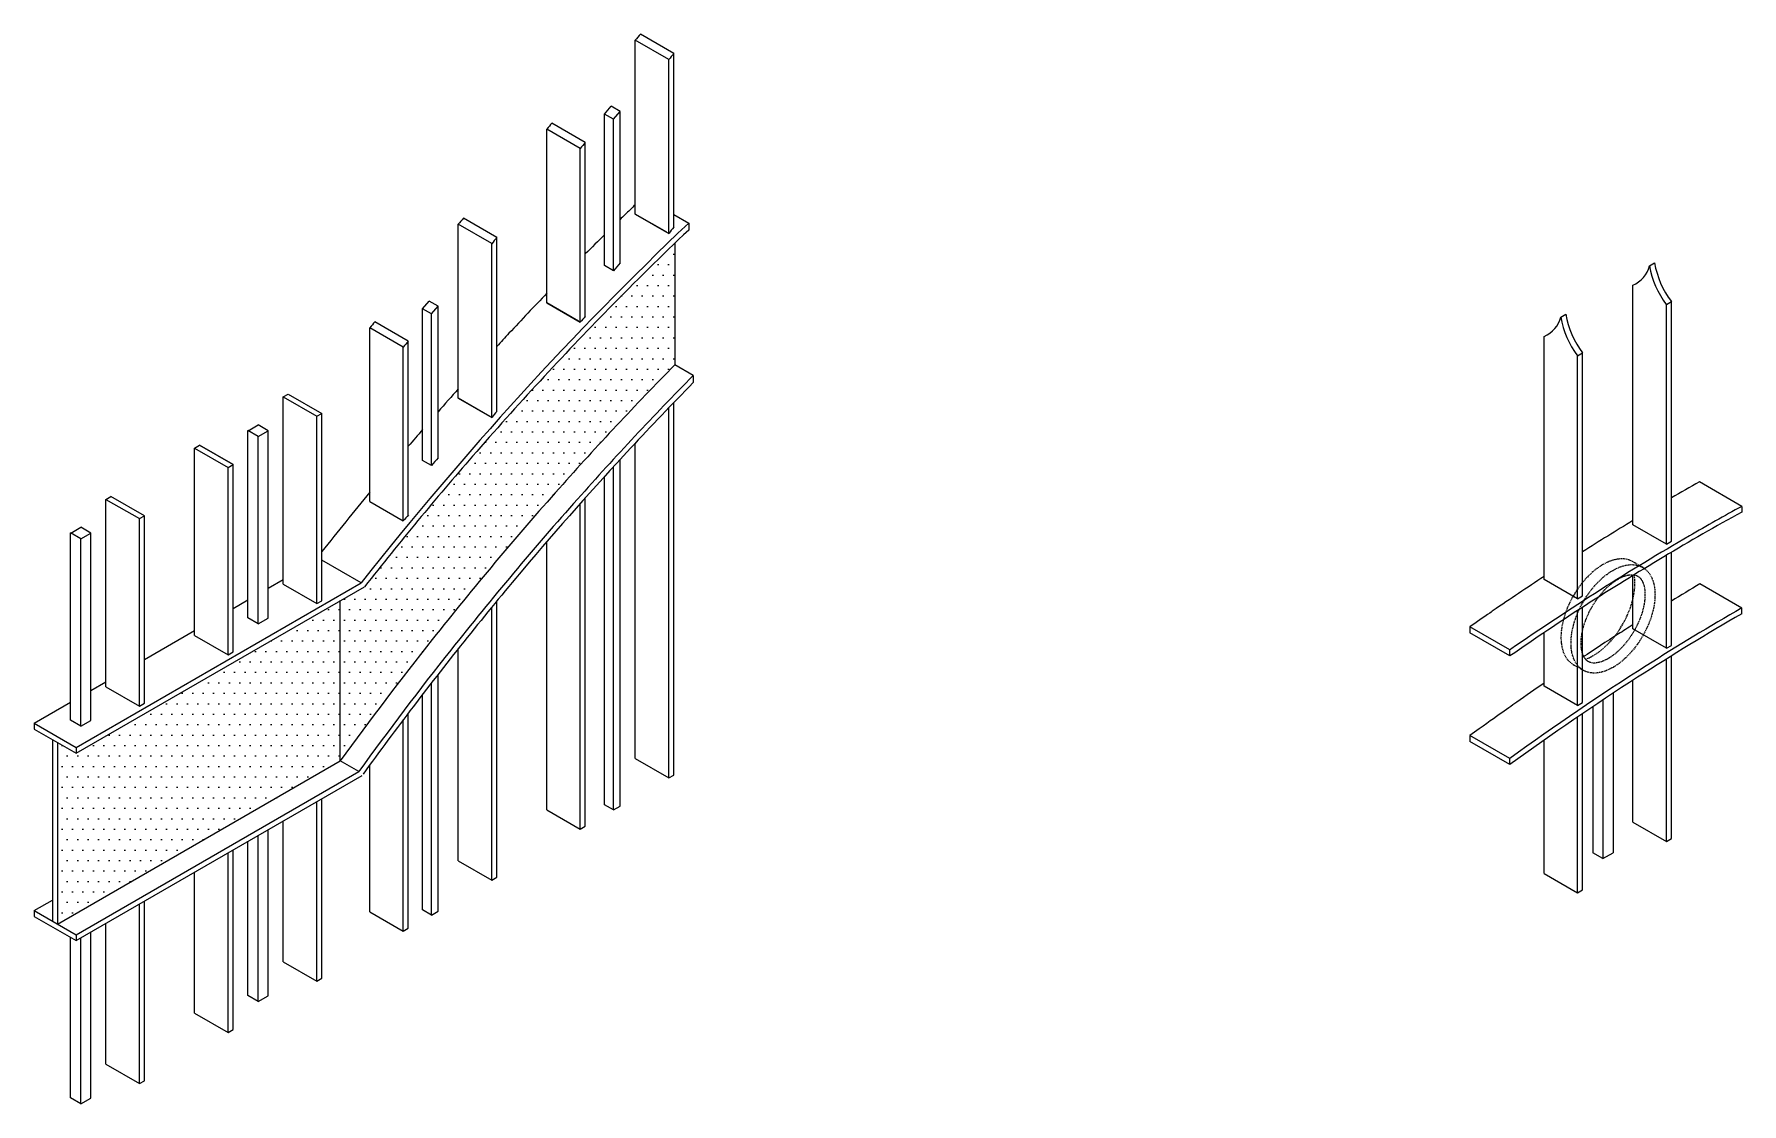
# Model space of a CAD drawing. Extents: x -6708 to 51378, y -17661 to 34250.
# Drawn here: x 38461 to 40503, y -915 to 364 of the extents above; entities that cross this region are included whole.
import ezdxf

# ---------------------------------------------------------------- set-up
doc = ezdxf.new("R2010")
doc.units = 0
doc.header["$LTSCALE"] = 5
doc.header["$MEASUREMENT"] = 0
doc.linetypes.add('HIDDEN2', pattern=[0.1875, 0.125, -0.0625])
doc.layers.add('0-BCA', color=33, linetype='CONTINUOUS')
doc.layers.add('0-TEXT', color=7, linetype='CONTINUOUS')

msp = doc.modelspace()

# ---------------------------------------------------------------- hatches: boundary and pattern name
at = {"layer": '0-BCA'}
h = msp.add_hatch(dxfattribs=at)
h.set_pattern_fill('DOTS', color=2, scale=200, style=0)
h.set_pattern_definition([(0, (10432.317, 5238.757), (6.25, 12.5), [0, -12.5])])
edge = h.paths.add_edge_path()
edge.add_line((38489.5, -482.7), (38511.5, -495.4))
edge.add_line((38511.5, -495.4), (38856.3, -296.4))
edge.add_spline(control_points=[(38856.3, -296.4), (38898.5, -243), (38941.6, -190.9), (39038.8, -79.3), (39093.2, -20.4), (39174.7, 62.7), (39201, 88.7), (39227.4, 114.2)], knot_values=[4.248504, 4.248504, 4.248504, 4.248504, 4.326275, 4.326275, 4.42026, 4.42026, 4.464479, 4.464479, 4.464479, 4.464479], degree=3, periodic=0)
edge.add_line((39227.4, 114.2), (39227.4, -31.2))
edge.add_spline(control_points=[(39227.4, -31.2), (39180.6, -78.6), (39134.5, -127.9), (39037.4, -236.9), (38986.8, -297.3), (38900, -406.8), (38863.3, -455.3), (38827.5, -504.7)], knot_values=[4.287203, 4.287203, 4.287203, 4.287203, 4.369193, 4.369193, 4.46273, 4.46273, 4.533835, 4.533835, 4.533835, 4.533835], degree=3, periodic=0)
edge.add_line((38827.5, -504.7), (38489.5, -699.8))
edge.add_line((38489.5, -699.8), (38489.5, -482.7))
edge = h.paths.add_edge_path(flags=16)
edge.add_line((38827.5, -504.7), (38827.5, -313))

# ---------------------------------------------------------------- linework, layer by layer
at = {"layer": '0-BCA', "color": 2}
for p, q in [((39220.2, 333.9), (39180.2, 357)), ((39220.2, 333.9), (39180.2, 357)), ((39180.2, 149.2), (39180.2, 357)), ((39180.2, 149.2), (39180.2, 357)), ((39226.2, 341.2), (39186.2, 364.3)), ((39226.2, 341.2), (39186.2, 364.3)), ((39220.2, 126.1), (39220.2, 333.9)), ((39220.2, 126.1), (39220.2, 333.9)), ((39226.2, 133.4), (39226.2, 341.2)), ((39226.2, 133.4), (39226.2, 341.2)), ((39143.5, 268.7), (39151.4, 278)), ((39154.1, 262.6), (39143.5, 268.7)), ((39143.5, 87.5), (39143.5, 268.7)), ((39162, 271.9), (39151.4, 278)), ((39154.1, 262.6), (39162, 271.9)), ((39162, 90.7), (39162, 271.9)), ((39074.4, 42.9), (39074.4, 250.7)), ((39114.4, 227.6), (39074.4, 250.7)), ((39114.4, 227.6), (39074.4, 250.7)), ((39074.4, 42.9), (39074.4, 250.7)), ((39120.4, 234.9), (39080.4, 258)), ((39120.4, 234.9), (39080.4, 258)), ((39154.1, 81.4), (39154.1, 262.6)), ((39114.4, 19.8), (39114.4, 227.6)), ((39114.4, 19.8), (39114.4, 227.6)), ((39120.4, 27.1), (39120.4, 234.9)), ((39120.4, 27.1), (39120.4, 234.9)), ((39014.6, 121.1), (38974.6, 144.2)), ((39014.6, 121.1), (38974.6, 144.2)), ((39014.6, 121.1), (38974.6, 144.2)), ((39180.2, 149.2), (39220.2, 126.1)), ((39217.9, 127.4), (39180.2, 149.2)), ((39180.2, 149.2), (39220.2, 126.1)), ((39008.6, 113.8), (38968.6, 136.9)), ((38968.6, -70.9), (38968.6, 136.9)), ((39008.6, 113.8), (38968.6, 136.9)), ((38968.6, -70.9), (38968.6, 136.9)), ((38968.6, -70.9), (38968.6, 136.9)), ((39008.6, 113.8), (38968.6, 136.9)), ((39008.6, -94), (39008.6, 113.8)), ((39008.6, -94), (39008.6, 113.8)), ((39008.6, -94), (39008.6, 113.8)), ((39014.6, -86.7), (39014.6, 121.1)), ((39014.6, -86.7), (39014.6, 121.1)), ((39014.6, -86.7), (39014.6, 121.1)), ((39227.4, 114.2), (39227.4, -22.7)), ((39227.4, 114.2), (39227.4, 13.7)), ((39227.4, 114.2), (39227.4, 5.1)), ((39154.1, 81.4), (39143.5, 87.5)), ((38925.9, 35.8), (38933.8, 45.1)), ((38944.4, 39), (38933.8, 45.1)), ((39074.4, 42.9), (39114.4, 19.8)), ((39112.1, 21.2), (39074.4, 42.9)), ((39074.4, 42.9), (39114.4, 19.8)), ((38908.8, -2.6), (38868.8, 20.5)), ((38925.9, -145.4), (38925.9, 35.8)), ((38936.4, 29.7), (38925.9, 35.8)), ((38936.4, 29.7), (38944.4, 39)), ((38936.4, -151.5), (38936.4, 29.7)), ((38944.4, -142.2), (38944.4, 39)), ((38902.8, -9.9), (38862.8, 13.2)), ((38862.8, -194.6), (38862.8, 13.2)), ((38902.8, -217.7), (38902.8, -9.9)), ((38908.8, -210.4), (38908.8, -2.6)), ((38759.3, -69.5), (38765.3, -66)), ((38759.3, -293.5), (38759.3, -69.5)), ((38759.3, -69.5), (38799.3, -92.6)), ((38765.3, -66), (38805.3, -89.1)), ((39006.3, -92.7), (38968.6, -70.9)), ((38968.6, -70.9), (39008.6, -94)), ((38968.6, -70.9), (39008.6, -94)), ((38968.6, -70.9), (39008.6, -94)), ((39226.2, -521.5), (39226.2, -76.2)), ((38799.3, -92.6), (38805.3, -89.1)), ((38799.3, -316.6), (38799.3, -92.6)), ((38799.3, -316.6), (38799.3, -92.6)), ((38805.3, -313.1), (38805.3, -89.1)), ((39220.2, -525), (39220.2, -82.4)), ((38717.1, -333.7), (38717.1, -109.7)), ((38729.3, -116.8), (38717.1, -109.7)), ((38717.3, -109.9), (38729.3, -102.9)), ((38741.3, -109.9), (38729.3, -102.9)), ((38729.3, -116.8), (38741.3, -109.9)), ((38729.3, -340.8), (38729.3, -116.8)), ((38741.3, -333.9), (38741.3, -109.9)), ((38653.3, -130.7), (38659.3, -127.2)), ((38653.3, -130.7), (38659.3, -127.2)), ((38653.3, -354.7), (38653.3, -130.7)), ((38653.3, -130.7), (38693.3, -153.8)), ((38653.3, -354.7), (38653.3, -130.7)), ((38653.3, -130.7), (38693.3, -153.8)), ((38659.3, -127.2), (38699.3, -150.3)), ((38699.3, -150.3), (38659.3, -127.2)), ((39180.2, -501.9), (39180.2, -124.6)), ((38693.3, -153.8), (38699.3, -150.3)), ((38693.3, -153.8), (38699.3, -150.3)), ((38693.3, -377.8), (38693.3, -153.8)), ((38693.3, -377.8), (38693.3, -153.8)), ((38693.3, -377.8), (38693.3, -153.8)), ((38699.3, -374.3), (38699.3, -150.3)), ((38699.3, -374.3), (38699.3, -150.3)), ((38936.4, -151.5), (38925.9, -145.4)), ((39154.1, -563.2), (39154.1, -152.9)), ((39162, -558.6), (39162, -144.3)), ((39143.5, -557.1), (39143.5, -164.5)), ((38547.3, -191.9), (38553.3, -188.4)), ((38547.3, -415.9), (38547.3, -191.9)), ((38547.3, -191.9), (38587.3, -215)), ((38593.3, -211.5), (38553.3, -188.4)), ((38862.8, -194.6), (38902.8, -217.7)), ((39114.4, -586.1), (39114.4, -196.8)), ((39120.4, -582.6), (39120.4, -190.1)), ((38587.3, -215), (38593.3, -211.5)), ((38587.3, -439), (38587.3, -215)), ((38593.3, -435.5), (38593.3, -211.5)), ((38517.3, -239.2), (38505.1, -232.1)), ((38505.1, -456.1), (38505.1, -232.1)), ((38505.3, -232.3), (38517.3, -225.3)), ((38529.3, -232.3), (38517.3, -225.3)), ((38517.3, -239.2), (38529.3, -232.3)), ((38517.3, -463.2), (38517.3, -239.2)), ((38529.3, -456.3), (38529.3, -232.3)), ((39074.4, -563), (39074.4, -242.5)), ((38759.3, -293.5), (38799.3, -316.6)), ((39074.4, -506.5), (39074.4, -298.7)), ((38799.3, -316.6), (38805.3, -313.1)), ((39008.6, -647.2), (39008.6, -320.8)), ((39014.6, -643.7), (39014.6, -313.5)), ((39114.4, -529.6), (39114.4, -321.8)), ((39120.4, -522.3), (39120.4, -314.5)), ((38729.3, -340.8), (38717.1, -333.7)), ((38729.3, -340.8), (38741.3, -333.9)), ((38653.3, -354.7), (38693.3, -377.8)), ((38653.3, -354.7), (38693.3, -377.8)), ((38693.3, -377.8), (38699.3, -374.3)), ((38693.3, -377.8), (38699.3, -374.3)), ((38968.6, -624.1), (38968.6, -370.4)), ((38944.4, -684.3), (38944.4, -401.2)), ((38547.3, -415.9), (38587.3, -439)), ((38925.9, -682.8), (38925.9, -425.1)), ((38936.4, -688.9), (38936.4, -411.4)), ((38587.3, -439), (38593.3, -435.5)), ((38908.8, -704.8), (38908.8, -447.4)), ((38517.3, -463.2), (38505.1, -456.1)), ((38517.3, -463.2), (38529.3, -456.3)), ((38902.8, -708.3), (38902.8, -455.4)), ((38862.8, -685.2), (38862.8, -509.3)), ((39180.2, -501.9), (39220.2, -525)), ((39220.2, -525), (39226.2, -521.5)), ((38805.3, -764.6), (38805.3, -549.8)), ((38799.3, -768), (38799.3, -553.3)), ((38799.3, -768), (38799.3, -553.3)), ((39074.4, -563), (39114.4, -586.1)), ((39154.1, -563.2), (39143.5, -557.1)), ((39154.1, -563.2), (39162, -558.6)), ((38741.3, -785.4), (38741.3, -586.8)), ((38759.3, -744.9), (38759.3, -576.4)), ((39114.4, -586.1), (39120.4, -582.6)), ((38699.3, -825.8), (38699.3, -611)), ((38699.3, -825.8), (38699.3, -611)), ((38717.1, -785.2), (38717.1, -600.7)), ((38729.3, -792.3), (38729.3, -593.7)), ((38693.3, -829.2), (38693.3, -614.5)), ((38693.3, -829.2), (38693.3, -614.5)), ((38968.6, -624.1), (39008.6, -647.2)), ((38653.3, -806.1), (38653.3, -637.6)), ((38653.3, -806.1), (38653.3, -637.6)), ((39008.6, -647.2), (39014.6, -643.7)), ((38593.3, -887), (38593.3, -672.2)), ((38587.3, -890.4), (38587.3, -675.7)), ((38862.8, -685.2), (38902.8, -708.3)), ((38936.4, -688.9), (38925.9, -682.8)), ((38936.4, -688.9), (38944.4, -684.3)), ((38529.3, -907.8), (38529.3, -709.2)), ((38547.3, -867.3), (38547.3, -698.8)), ((38902.8, -708.3), (38908.8, -704.8)), ((38902.8, -708.3), (38908.8, -704.8)), ((38505.1, -907.6), (38505.1, -715.8)), ((38517.3, -914.7), (38517.3, -716.1)), ((38759.3, -744.9), (38799.3, -768)), ((38799.3, -768), (38805.3, -764.6)), ((38799.3, -768), (38805.3, -764.6)), ((38729.3, -792.3), (38717.1, -785.2)), ((38729.3, -792.3), (38741.3, -785.4)), ((38653.3, -806.1), (38693.3, -829.2)), ((38653.3, -806.1), (38693.3, -829.2)), ((38693.3, -829.2), (38699.3, -825.8)), ((38547.3, -867.3), (38587.3, -890.4)), ((38587.3, -890.4), (38593.3, -887)), ((38517.3, -914.7), (38505.1, -907.6)), ((38517.3, -914.7), (38529.3, -907.8))]:
    msp.add_line(p, q, dxfattribs=at)
at = {"layer": '0-BCA', "color": 1}
for p, q in [((39226.2, 148.6), (39244, 138.3)), ((39244, 138.3), (39244, 130.1)), ((39227.4, 114.2), (39227.4, -31.2)), ((39249.4, -43.9), (39227.4, -31.2)), ((39249.4, -43.9), (39249.4, -52.4)), ((38852.3, -291.7), (38805.3, -264.6)), ((38511.5, -488.5), (38852.3, -291.7)), ((38511.5, -495.4), (38856.3, -296.4)), ((38741.3, -298.1), (38759.3, -287.7)), ((38699.3, -322.3), (38717.1, -312.1)), ((38827.5, -504.7), (38827.5, -313)), ((38593.3, -383.5), (38653.3, -348.9)), ((38529.3, -420.5), (38547.3, -410.1)), ((38461.5, -459.7), (38505.1, -434.5)), ((38461.5, -459.7), (38511.5, -488.5)), ((38461.5, -459.7), (38461.5, -466.6)), ((38461.5, -466.6), (38511.5, -495.4)), ((38483.5, -479.3), (38483.5, -696.4)), ((38489.5, -482.7), (38489.5, -699.8)), ((38489.5, -482.7), (38511.5, -495.4)), ((38511.5, -488.5), (38511.5, -495.4)), ((38489.5, -699.8), (38827.5, -504.7)), ((38849.5, -517.4), (38827.5, -504.7)), ((38511.5, -712.5), (38849.5, -517.4)), ((38511.5, -719.5), (38853.6, -521.9)), ((38461.5, -683.7), (38483.5, -671)), ((38461.5, -683.7), (38511.5, -712.5)), ((38461.5, -683.7), (38461.5, -690.6)), ((38461.5, -690.6), (38511.5, -719.5)), ((38489.5, -699.8), (38511.5, -712.5)), ((38511.5, -712.5), (38511.5, -719.5))]:
    msp.add_line(p, q, dxfattribs=at)
at = {"layer": '0-BCA', "color": 2}
for centre in [(40142.7, -1047), (40142.7, -1047), (40036.9, -1153.3), (40036.9, -1153.3), (40142.7, -1254.8), (40142.7, -1254.8), (39931.1, -1267.1), (39931.1, -1267.1), (39931.1, -1267.1), (40036.9, -1361.1), (40036.9, -1361.1), (39825.3, -1390.8), (39931.1, -1474.9), (39931.1, -1474.9), (39931.1, -1474.9), (39825.3, -1598.6)]:
    msp.add_ellipse(centre, major_axis=(-1341.1, -2322.8), ratio=0.57735, start_param=4.431331, end_param=4.434948, dxfattribs=at)
at = {"layer": '0-BCA', "color": 1}
msp.add_ellipse((39822.6, -1613.2), major_axis=(-1341.1, -2322.8), ratio=0.57735, start_param=4.237001, end_param=4.464041, dxfattribs=at)
at = {"layer": '0-BCA', "color": 2}
for points in [[(39080.4, 258), (39078.4, 255.6), (39076.4, 253.2), (39074.4, 250.7)], [(39080.4, 258), (39078.4, 255.6), (39076.4, 253.2), (39074.4, 250.7)], [(38974.6, 144.2), (38972.6, 141.8), (38970.6, 139.3), (38968.6, 136.9)], [(38974.6, 144.2), (38972.6, 141.8), (38970.6, 139.3), (38968.6, 136.9)], [(38974.6, 144.2), (38972.6, 141.8), (38970.6, 139.3), (38968.6, 136.9)], [(39162, 90.7), (39159.4, 87.6), (39156.7, 84.5), (39154.1, 81.4)], [(38868.8, 20.5), (38866.8, 18.1), (38864.8, 15.7), (38862.8, 13.2)], [(38944.4, -142.2), (38941.7, -145.3), (38939.1, -148.4), (38936.4, -151.5)]]:
    msp.add_open_spline(points, degree=3, dxfattribs=at)
at = {"layer": '0-BCA', "color": 1}
for points, knots in [([(39180.2, 160.4), (39178.1, 158.3), (39176, 156.3), (39169.9, 150.4), (39165.9, 146.6), (39162, 142.7)], [4.249295683, 4.249295683, 4.249295683, 4.249295683, 4.252803756, 4.252803756, 4.259292712, 4.259292712, 4.259292712, 4.259292712]), ([(39244, 130.1), (39211.9, 99.6), (39180.1, 68.2), (39093.2, -20.4), (39038.8, -79.3), (38941.6, -190.9), (38898.5, -243), (38856.3, -296.4)], [4.2392902, 4.2392902, 4.2392902, 4.2392902, 4.2927227, 4.2927227, 4.3867076, 4.3867076, 4.4644786, 4.4644786, 4.4644786, 4.4644786]), ([(39074.4, 54.5), (39059.3, 38.7), (39044.2, 22.8), (39024.3, 1.4), (39019.5, -3.8), (39014.6, -9.1)], [4.30781602, 4.30781602, 4.30781602, 4.30781602, 4.33327625, 4.33327625, 4.34151669, 4.34151669, 4.34151669, 4.34151669]), ([(39227.4, -31.2), (39180.6, -78.6), (39134.5, -127.9), (39037.4, -236.9), (38986.8, -297.3), (38900, -406.8), (38863.3, -455.3), (38827.5, -504.7)], [4.287203, 4.287203, 4.287203, 4.287203, 4.3691929, 4.3691929, 4.4627296, 4.4627296, 4.5338349, 4.5338349, 4.5338349, 4.5338349]), ([(39249.4, -43.9), (39202.6, -91.3), (39156.5, -140.6), (39059.4, -249.6), (39008.8, -310), (38922, -419.5), (38885.3, -468), (38849.5, -517.4)], [4.287203, 4.287203, 4.287203, 4.287203, 4.3691929, 4.3691929, 4.4627296, 4.4627296, 4.5338349, 4.5338349, 4.5338349, 4.5338349]), ([(39249.4, -52.4), (39224.2, -78.1), (39199.2, -104.2), (39130.7, -177.9), (39087.7, -226.4), (39000.9, -329.3), (38957.2, -383.9), (38894.4, -466.4), (38874.4, -493.2), (38854.7, -520.4)], [4.289699, 4.289699, 4.289699, 4.289699, 4.3339943, 4.3339943, 4.4119154, 4.4119154, 4.4944898, 4.4944898, 4.5335917, 4.5335917, 4.5335917, 4.5335917])]:
    msp.add_open_spline(points, degree=3, knots=knots, dxfattribs=at)
for points in [[(39143.5, 124.5), (39135.8, 116.9), (39128.1, 109.2), (39120.4, 101.5)], [(38968.6, -59.8), (38960.5, -68.9), (38952.4, -78.1), (38944.4, -87.3)], [(38925.9, -108.5), (38920.2, -115.1), (38914.5, -121.8), (38908.8, -128.4)], [(38862.8, -183.2), (38843.5, -206.7), (38824.3, -230.4), (38805.3, -254.4)]]:
    msp.add_open_spline(points, degree=3, dxfattribs=at)
at = {"layer": '0-TEXT', "color": 2}
for p, q in [((40392.9, 87.3), (40398.9, 90.8)), ((40392.9, 87.3), (40398.9, 90.8)), ((40372.9, -222.4), (40372.9, 64.2)), ((40372.9, -222.4), (40372.9, 64.2)), ((40412.9, 41.1), (40418.9, 44.6)), ((40412.9, 41.1), (40418.9, 44.6)), ((40412.9, -245.5), (40412.9, 41.1)), ((40412.9, -245.5), (40412.9, 41.1)), ((40418.9, -242.1), (40418.9, 44.6)), ((40418.9, -242.1), (40418.9, 44.6)), ((40286.7, 26), (40292.7, 29.5)), ((40266.7, -287.8), (40266.7, 2.9)), ((40306.7, -20.2), (40312.7, -16.7)), ((40306.7, -20.2), (40312.7, -16.7)), ((40306.7, -20.2), (40312.7, -16.7)), ((40306.7, -310.9), (40306.7, -20.2)), ((40312.7, -307.4), (40312.7, -16.7)), ((40412.9, -245.5), (40372.9, -222.4)), ((40412.9, -245.5), (40418.9, -242.1)), ((40412.9, -370), (40412.9, -258.8)), ((40412.9, -370), (40412.9, -258.8)), ((40418.9, -366.5), (40418.9, -255.2)), ((40418.9, -366.5), (40418.9, -255.2)), ((40372.9, -346.9), (40372.9, -283)), ((40372.9, -346.9), (40372.9, -283)), ((40306.7, -310.9), (40266.7, -287.8)), ((40306.7, -310.9), (40312.7, -307.4)), ((40306.7, -438.5), (40306.7, -324.9)), ((40312.7, -435), (40312.7, -321)), ((40412.9, -370), (40372.9, -346.9)), ((40266.7, -415.4), (40266.7, -351.3)), ((40412.9, -370), (40418.9, -366.5)), ((40412.9, -600.9), (40412.9, -382.9)), ((40418.9, -597.4), (40418.9, -379.2)), ((40418.9, -597.4), (40418.9, -386.9)), ((40412.9, -600.9), (40412.9, -391)), ((40306.7, -438.5), (40266.7, -415.4)), ((40349.1, -423.8), (40349.1, -614.6)), ((40372.9, -577.8), (40372.9, -408.3)), ((40372.9, -577.8), (40372.9, -418.6)), ((40306.7, -438.5), (40312.7, -435)), ((40312.7, -658.7), (40312.7, -448.2)), ((40325.1, -439.8), (40325.1, -614.6)), ((40337.1, -431.8), (40337.1, -621.5)), ((40306.7, -662.2), (40306.7, -452.2)), ((40266.7, -639.1), (40266.7, -479.9)), ((40372.9, -577.8), (40412.9, -600.9)), ((40372.9, -577.8), (40412.9, -600.9)), ((40412.9, -600.9), (40418.9, -597.4)), ((40412.9, -600.9), (40418.9, -597.4)), ((40337.1, -621.5), (40325.1, -614.6)), ((40337.1, -621.5), (40349.1, -614.6)), ((40266.7, -639.1), (40306.7, -662.2)), ((40306.7, -662.2), (40312.7, -658.7))]:
    msp.add_line(p, q, dxfattribs=at)
at = {"layer": '0-TEXT', "color": 1}
for p, q in [((40503.1, -200.4), (40452.5, -171.1)), ((40503.1, -200.4), (40503.1, -207.1)), ((40503.1, -321.9), (40453.1, -293)), ((40503.1, -328.7), (40503.1, -321.9)), ((40225.9, -371.9), (40178.1, -344.2)), ((40178.1, -344.2), (40178.1, -351.5)), ((40225.9, -379.2), (40178.1, -351.5)), ((40225.9, -379.2), (40225.9, -371.9)), ((40178.1, -474.1), (40178.1, -481.4)), ((40225.9, -501.8), (40178.1, -474.1)), ((40225.9, -509), (40178.1, -481.4)), ((40225.9, -509), (40225.9, -501.6))]:
    msp.add_line(p, q, dxfattribs=at)
at = {"layer": '0-TEXT', "color": 2, "linetype": 'HIDDEN2', "ltscale": 2}
for p, q in [((40384.6, -273.3), (40372.6, -266.4)), ((40301.6, -389.4), (40313.6, -396.3))]:
    msp.add_line(p, q, dxfattribs=at)
at = {"layer": '0-TEXT', "color": 2}
for centre, radius, start, end in [((40359.5, 95.9), 34.4, 292.773, 345.4402), ((40496.3, 104.7), 104.9, 189.531, 217.2954), ((40502.3, 108.1), 104.9, 189.531, 217.2954), ((40253.4, 34.7), 34.4, 292.773, 345.4402), ((40390.2, 43.4), 104.9, 189.531, 217.2954), ((40396.2, 46.8), 104.9, 189.531, 217.2954)]:
    msp.add_arc(centre, radius, start, end, dxfattribs=at)
at = {"layer": '0-TEXT', "color": 2, "linetype": 'HIDDEN2', "ltscale": 2}
for centre, start_param, end_param in [((40337.1, -327.9), 3.141593, 6.283185), ((40325.1, -321), 0.609186, 2.532411)]:
    msp.add_ellipse(centre, major_axis=(-35.5, -61.5), ratio=0.57735, start_param=start_param, end_param=end_param, dxfattribs=at)
msp.add_ellipse((40349.1, -334.8), major_axis=(-35.5, -61.5), ratio=0.57735, dxfattribs=at)
at = {"layer": '0-TEXT'}
msp.add_open_spline([(39186.2, 364.3), (39184.2, 361.9), (39182.2, 359.4), (39180.2, 357)], degree=3, dxfattribs=at)
msp.add_open_spline([(39186.2, 364.3), (39184.2, 361.9), (39182.2, 359.4), (39180.2, 357)], degree=3, dxfattribs=at)
at = {"layer": '0-TEXT', "color": 1}
for points in [[(40452.5, -171.1), (40441.3, -177.4), (40430.1, -183.8), (40418.9, -190.3)], [(40372.9, -217.4), (40352.8, -229.5), (40332.8, -241.9), (40312.7, -254.5)], [(40453.1, -293), (40441.7, -299.7), (40430.3, -306.6), (40418.9, -313.5)], [(40453.1, -293), (40441.7, -299.7), (40430.3, -306.6), (40418.9, -313.5)]]:
    msp.add_open_spline(points, degree=3, dxfattribs=at)
for points, knots in [([(40503, -200.3), (40482.1, -211.7), (40461.3, -223.5), (40369.2, -276.9), (40298, -322.1), (40226.7, -371.3), (40226.3, -371.6), (40225.9, -371.9)], [3.9016341, 3.9016341, 3.9016341, 3.9016341, 3.9294361, 3.9294361, 4.0241038, 4.0241038, 4.0246228, 4.0246228, 4.0246228, 4.0246228]), ([(40503.1, -207.1), (40440.9, -241.3), (40378.5, -278.6), (40286, -338.2), (40256, -358.4), (40225.9, -379.2)], [3.9028577, 3.9028577, 3.9028577, 3.9028577, 3.9859799, 3.9859799, 4.0261419, 4.0261419, 4.0261419, 4.0261419]), ([(40266.7, -284.1), (40246.4, -297.5), (40226.1, -311.1), (40203, -326.9), (40200.3, -328.8), (40178.1, -344.2)], [3.99430537, 3.99430537, 3.99430537, 3.99430537, 4.02099901, 4.02099901, 4.02462277, 4.02462277, 4.02462277, 4.02462277]), ([(40503.1, -321.8), (40465, -343.7), (40426.8, -366.8), (40334.3, -425.6), (40280.1, -462.5), (40225.9, -501.6)], [3.9250303, 3.9250303, 3.9250303, 3.9250303, 3.9776319, 3.9776319, 4.0522767, 4.0522767, 4.0522767, 4.0522767]), ([(40503.1, -328.7), (40461.7, -352.6), (40420.1, -378), (40327.6, -437.4), (40276.7, -472.2), (40225.9, -509)], [3.9264088, 3.9264088, 3.9264088, 3.9264088, 3.9837579, 3.9837579, 4.053895, 4.053895, 4.053895, 4.053895]), ([(40372.9, -341.9), (40367.1, -345.6), (40361.3, -349.2), (40341.3, -362), (40327, -371.3), (40312.7, -380.8)], [3.97261261, 3.97261261, 3.97261261, 3.97261261, 3.98044303, 3.98044303, 3.99976609, 3.99976609, 3.99976609, 3.99976609]), ([(40266.7, -411.7), (40255.9, -419.2), (40245, -426.7), (40221.6, -443.2), (40209.1, -452.1), (40178.1, -474.1)], [4.02055035, 4.02055035, 4.02055035, 4.02055035, 4.03529371, 4.03529371, 4.05227671, 4.05227671, 4.05227671, 4.05227671])]:
    msp.add_open_spline(points, degree=3, knots=knots, dxfattribs=at)
at = {"layer": '0-TEXT', "color": 2}
msp.add_open_spline([(40372.9, -217.4), (40352.8, -229.5), (40332.8, -241.9), (40312.7, -254.5)], degree=3, dxfattribs=at)
msp.add_open_spline([(40372.9, -217.4), (40352.8, -229.5), (40332.8, -241.9), (40312.7, -254.5)], degree=3, dxfattribs=at)
at = {"layer": '0-TEXT', "color": 2, "linetype": 'HIDDEN2', "ltscale": 2}
msp.add_open_spline([(40319.6, -385.9), (40320.4, -386.3), (40321.1, -386.7), (40322.8, -387.2), (40323.8, -387.4), (40325.8, -387.6), (40326.9, -387.7), (40329.4, -387.5), (40330.7, -387.3), (40333.6, -386.6), (40335.1, -386.2), (40339, -384.6), (40341.4, -383.4), (40346.5, -380.4), (40349.1, -378.6), (40354.3, -374.3), (40356.9, -371.9), (40361.9, -366.7), (40364.3, -363.8), (40369, -357.7), (40371.2, -354.5), (40375.2, -347.8), (40377.1, -344.3), (40380.3, -337.3), (40381.8, -333.7), (40384.1, -326.7), (40385.1, -323.2), (40386.5, -316.4), (40387, -313.1), (40387.4, -306.9), (40387.4, -304), (40386.9, -298.7), (40386.5, -296.3), (40385.3, -292.5), (40384.7, -291.1), (40383.4, -288.5), (40382.7, -287.4), (40381.2, -285.6), (40380.4, -284.9), (40378.7, -283.7), (40377.9, -283.3), (40375.9, -282.5), (40374.8, -282.3), (40372.4, -282), (40371, -282), (40368, -282.3), (40366.3, -282.6), (40362.8, -283.6), (40360.9, -284.4), (40356.9, -286.2), (40354.9, -287.4), (40350.7, -290), (40348.6, -291.6), (40343.4, -295.9), (40340.3, -298.8), (40334.3, -305.4), (40331.4, -309), (40326.2, -316.6), (40323.7, -320.7), (40319.4, -329), (40317.6, -333.3), (40314.5, -341.8), (40313.3, -346), (40311.6, -354.1), (40311.1, -358), (40310.9, -364.6), (40311, -367.4), (40311.6, -372.4), (40312.2, -374.7), (40313.3, -378.2), (40314, -379.5), (40315.3, -381.8), (40316, -382.8), (40317.5, -384.4), (40318.3, -385.1), (40319.3, -385.7), (40319.5, -385.8), (40319.6, -385.9)], degree=3, knots=[0, 0, 0, 0, 0.124359, 0.124359, 0.248718, 0.248718, 0.373077, 0.373077, 0.497437, 0.497437, 0.621796, 0.621796, 0.805106, 0.805106, 0.988416, 0.988416, 1.171727, 1.171727, 1.355037, 1.355037, 1.538347, 1.538347, 1.721658, 1.721658, 1.904968, 1.904968, 2.088278, 2.088278, 2.271589, 2.271589, 2.454899, 2.454899, 2.638209, 2.638209, 2.78771, 2.78771, 2.937211, 2.937211, 3.086711, 3.086711, 3.236212, 3.236212, 3.385713, 3.385713, 3.535213, 3.535213, 3.684714, 3.684714, 3.834215, 3.834215, 3.983715, 3.983715, 4.133216, 4.133216, 4.35309, 4.35309, 4.572963, 4.572963, 4.792837, 4.792837, 5.01271, 5.01271, 5.232584, 5.232584, 5.452458, 5.452458, 5.633972, 5.633972, 5.815487, 5.815487, 5.961811, 5.961811, 6.108134, 6.108134, 6.254458, 6.254458, 6.283185, 6.283185, 6.283185, 6.283185], dxfattribs=at)
at = {"layer": '0-TEXT', "color": 2}
msp.add_open_spline([(40372.9, -341.9), (40367.1, -345.6), (40361.3, -349.2), (40341.3, -362), (40327, -371.3), (40312.7, -380.8)], degree=3, knots=[3.97261261, 3.97261261, 3.97261261, 3.97261261, 3.98044303, 3.98044303, 3.99976609, 3.99976609, 3.99976609, 3.99976609], dxfattribs=at)

doc.saveas('drawing.dxf')
